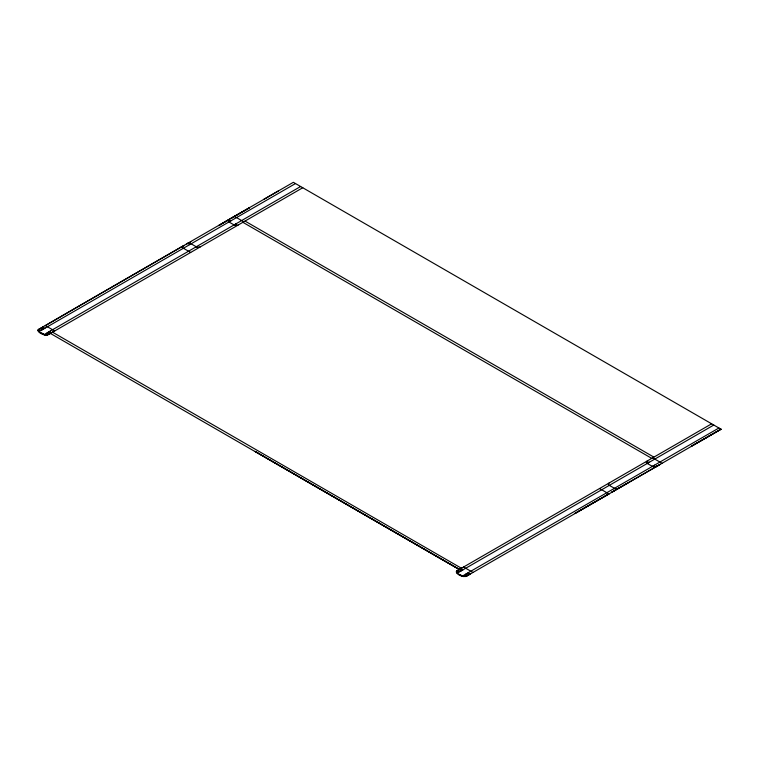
<?xml version="1.0" encoding="UTF-8"?>
<svg xmlns="http://www.w3.org/2000/svg" width="759" height="759" viewBox="0 0 759 759"><rect width="100%" height="100%" fill="white"/><g stroke="black" fill="none" stroke-linecap="round" stroke-linejoin="round"><path stroke-width="1.14" d="M232.643 217.359L230.793 218.601L249.265 207.938L234.512 216.277M38.244 329.767C37.362 332.926 44.326 335.563 47.352 335.032M456.529 571.261C455.647 574.421 462.611 577.058 465.637 576.527M186.799 243.829L188.63 242.946L186.932 243.753M41.773 327.556L40.758 328.144M460.058 569.051L459.043 569.639M50.17 333.581L53.5 331.655M468.455 575.075L470.191 573.899L468.009 574.601L469.47 574.487M39.933 328.619L39.62 330.364L42.039 329.871M458.218 570.113L457.905 571.859L460.324 571.366M190.727 241.561L190.016 242.69L190.386 244.227L188.953 244.142L189.665 244.645M609.012 483.056L608.301 484.185L609.259 485.381L615.312 488.72L618.424 488.483M646.972 461.14L646.26 462.269L647.218 463.464L653.271 466.804L656.383 466.567M39.326 328.97L38.386 331.076A2.989 1.727 0 0 1 38.88 329.226L293.353 182.312L721.05 429.233L466.576 576.157L463.237 576.527M457.611 570.464L456.671 572.561A2.989 1.727 0 0 1 457.165 570.721L711.638 423.807M38.88 329.226L38.121 329.871L38.244 331.161M457.165 570.721L456.406 571.366L456.529 572.656M659.03 465.039L660.339 464.29M230.916 218.364L218.658 225.613L228.146 220.129L228.933 221.97L234.066 224.93L236.134 225.489L238.098 225.072M627.911 483.009L617.579 488.796L658.746 465.21M278.458 190.907L263.866 199.332M45.445 325.611L79.135 305.991M113.129 286.361L79.287 305.896M147.123 266.732L113.281 286.276M181.116 247.111L147.274 266.646M181.42 247.111L184.076 245.574L181.42 246.931M295.498 183.545L38.88 331.702L39.734 332.195M43.159 334.169L44.05 334.643L300.63 186.505M302.765 187.739L48.291 334.662L44.952 335.032M357.081 510.475L459.299 569.487L50.426 333.429M713.783 425.04L457.165 573.197L458.019 573.69M461.444 575.664L462.326 576.138L718.915 428M608.813 493.862L574.819 513.482L608.813 494.033M720.898 429.148L691.402 446.178L706.155 437.839M721.05 429.233L706.306 437.753M614.373 490.826L611.469 492.325L616.744 489.46M658.603 465.286L656.668 466.235L657.389 465.988M232.785 217.283L234.522 216.448M655.539 466.889L657.275 466.054M461.216 568.387L462.373 567.713M200.139 246.988L195.518 247.187M49.344 334.055L46.327 334.235L47.409 333.609L47.172 332.84M467.629 575.55L464.612 575.73L465.694 575.104L465.457 574.326M51.185 332.992L49.724 333.106L52.343 332.319M45.075 328.116L43.548 328.087L44.288 328.581M463.36 569.611L461.833 569.582L462.573 570.075M231.115 220.717L229.607 220.679L230.252 221.211M649.4 462.212L647.892 462.174L648.537 462.705M613.803 488.682L615.312 488.72M43.5 329.026L42.03 328.97L42.751 329.463M461.785 570.521L460.315 570.464L461.036 570.958M228.279 221.438L229.522 221.628M646.564 462.933L647.806 463.123M235.385 224.171L236.315 224.55L236.248 223.677M653.67 465.665L654.6 466.045L654.533 465.172M197.027 247.225L190.319 243.354M40.588 332.689L44.155 334.577M458.872 574.183L462.44 576.072M47.883 332.423L48.737 332.84L48.633 331.987M466.168 573.918L467.022 574.335L466.918 573.481M49.42 331.541L50.255 331.968L50.208 331.085M467.705 573.036L468.54 573.453L468.493 572.58M245.024 221.078L653.897 457.136M234.37 216.362L243.772 221.799M652.655 457.857L662.057 463.294M242.889 222.311L651.763 458.37M181.268 247.017L190.68 252.453M599.553 488.511L608.965 493.948M45.293 325.526L54.705 330.962M463.578 567.02L472.99 572.447M52.561 332.195L461.444 568.254M459.451 569.402L255.015 451.368L356.929 510.39M462.326 576.138L459.869 574.591L460.58 575.17M44.05 334.643L41.584 333.097L42.305 333.675M652.939 466.092L653.271 466.804M234.654 224.598L234.986 225.309M42.798 327.138L41.565 328.4L42.798 327.138M461.074 568.633L459.85 569.895L461.074 568.633M45.54 334.691L45.094 334.947L48.737 334.406L45.54 334.691M463.825 576.185L463.379 576.442L467.022 575.891L463.825 576.185"/></g></svg>
